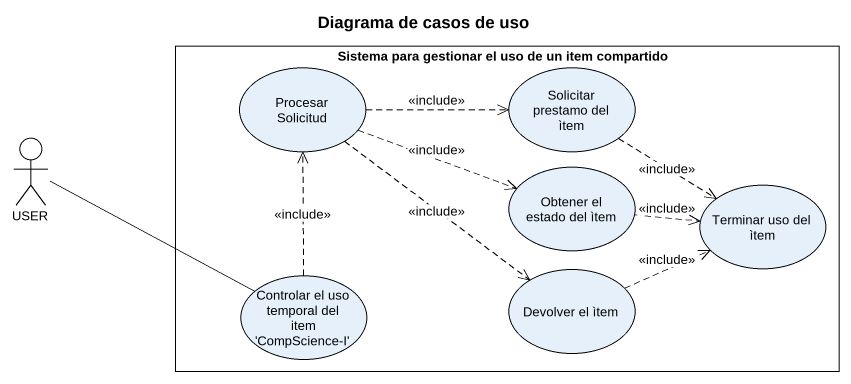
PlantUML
@startuml
title Diagrama de casos de uso
rectangle "Sistema para gestionar el uso de un item compartido" as Sistema_para_gestionar_el {
  usecase "Procesar Solicitud" as Procesar_Solicitud
  usecase "Solicitar prestamo del ìtem" as Solicitar_prestamo_del_ìtem
  usecase "Obtener el estado del ìtem" as Obtener_el_estado_del_ìtem
  usecase "Terminar uso del ìtem" as Terminar_uso_del_ìtem
  usecase "Controlar el uso temporal del item 'CompScience-I'" as Controlar_el_uso_temporal
  usecase "Devolver el ìtem" as Devolver_el_ìtem
}
actor USER
Procesar_Solicitud .right.> Solicitar_prestamo_del_ìtem : <<include>>
Procesar_Solicitud .right.> Obtener_el_estado_del_ìtem : <<include>>
Procesar_Solicitud ..> Devolver_el_ìtem : <<include>>
Solicitar_prestamo_del_ìtem ..> Terminar_uso_del_ìtem : <<include>>
USER -right- Controlar_el_uso_temporal
Obtener_el_estado_del_ìtem .right.> Terminar_uso_del_ìtem : <<include>>
Controlar_el_uso_temporal .up.> Procesar_Solicitud : <<include>>
Devolver_el_ìtem .right.> Terminar_uso_del_ìtem : <<include>>
@enduml
